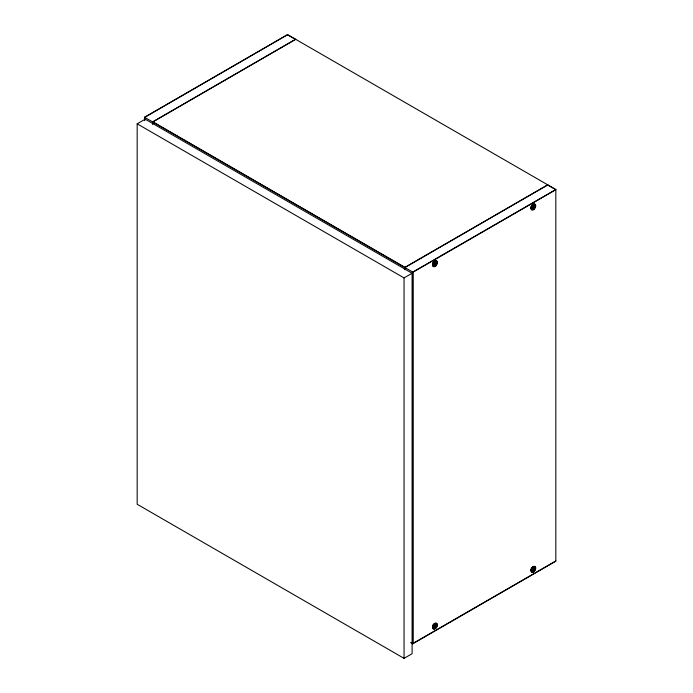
<?xml version="1.0" encoding="UTF-8"?>
<svg xmlns="http://www.w3.org/2000/svg" width="693" height="693" viewBox="0 0 693 693"><rect width="100%" height="100%" fill="white"/><g stroke="black" fill="none" stroke-linecap="round" stroke-linejoin="round"><path stroke-width="1.04" d="M144.724 120.591L144.724 117.342L287.604 34.65L555.829 189.51L555.829 561.174L412.777 643.771L410.984 642.732M412.777 643.771L412.777 272.098L555.829 189.51M434.728 627.191C433.03 625.64 435.654 624.722 436.919 625.606A2.59 1.499 -60 0 0 436.919 624.757L434.182 624.35L434.762 624.358A2.59 1.499 -60 0 1 435.49 623.934L435.654 625.294L436.919 624.757M433.463 264.605L434.762 266.129A2.59 1.499 -60 0 0 435.49 265.705C432.839 264.345 434.719 261.798 436.919 263.227A2.59 1.499 -60 0 0 436.919 262.378C433.342 260.793 434.788 264.042 436.919 262.378M533.134 570.469L532.527 569.308M531.306 207.709L532.181 209.303L532.978 207.995L533.038 209.26A2.59 1.499 -60 0 0 533.844 208.922C531.219 207.519 533.09 205.085 535.273 206.445A2.59 1.499 -60 0 0 535.273 205.596L533.957 205.353M404.903 267.559L547.782 184.866L404.729 267.455L404.729 269.612M433.463 626.983L434.728 628.456A2.59 1.499 -60 0 0 435.49 628.075L435.654 626.524L436.919 625.606M535.273 205.596L534.008 206.142L533.809 204.773A2.59 1.499 -60 0 0 533.108 205.197L532.917 206.809L531.678 207.675A2.59 1.499 -60 0 0 531.678 208.524L532.943 207.978L531.6 207.198M533.844 571.301L532.917 570.339L532.181 571.682L531.609 569.577L533.073 571.682A2.59 1.499 -60 0 0 533.844 571.301L534 569.75L535.273 568.823A2.59 1.499 -60 0 0 535.273 567.974C532.25 566.649 532.917 569.499 535.273 567.974M435.49 265.705L435.654 264.146L436.919 263.227M434.762 624.358L434.624 625.857L433.333 626.827A2.59 1.499 -60 0 0 433.333 627.676L434.494 627.104L435.49 628.075M533.844 208.922L534.008 207.363L535.273 206.445M533.108 571.716L533.108 570.711C527.711 568.425 535.455 570.114 531.661 570.867A2.59 1.499 -60 0 1 531.678 570.044L532.943 569.135L533.108 567.576A2.59 1.499 -60 0 1 533.844 567.151L534.008 568.52L534.771 567.186L532.345 567.584M532.562 569.196L533.238 568.451L535.273 568.823M433.827 266.086L434.598 264.761L433.255 263.981M434.606 624.021L434.32 624.523L435.663 625.303L436.425 623.969L435.395 624.003M433.255 626.359L434.598 627.139L433.827 628.464L432.96 627.009M144.551 120.487L144.551 117.238L287.604 34.65M137.171 123.822L145.218 119.179L412.101 273.259L412.101 653.707L404.054 658.35L137.171 504.261L137.171 123.822L404.054 277.91L412.101 273.259M152.772 121.994L295.651 39.293L152.599 121.89L152.599 124.047M144.551 117.238L412.95 272.202L555.829 189.717L547.782 185.066M533.367 205.249L532.562 205.258M434.762 266.129L434.598 264.761L433.333 265.298A2.59 1.499 -60 0 1 433.333 264.457L434.598 263.539L434.762 261.98A2.59 1.499 -60 0 1 435.49 261.556L435.654 262.924L436.425 261.599L434.208 262.041L434.762 261.98M555.829 560.966L412.95 643.459L411.166 642.428M532.588 204.799L533.809 204.773M532.293 205.215L533.108 205.197M434.788 261.564L435.49 261.556M533.082 567.16L533.809 567.151M434.728 623.943L435.455 623.934M532.57 567.584L533.108 567.576M533.238 567.602L533.307 567.61A1.646 0.953 -60 0 1 533.238 568.451M287.604 34.858L295.651 39.501M534.034 205.449L535.152 206.09M532.501 205.007L534.398 206.098M533.064 206.176L534.398 206.947M531.314 205.812L534.771 207.805M532.501 207.146L533.844 207.917M531.765 207.562L533.108 208.342M533.48 209.693L531.903 207.926L533.038 209.26M435.689 262.231L436.807 262.872M434.156 261.789L436.053 262.881M434.71 262.959L436.053 263.73M432.96 262.595L436.425 264.587M434.156 263.92L435.49 264.7M433.42 264.345L434.762 265.124M433.541 264.735L435.126 266.476M533.48 566.805L532.501 567.065M532.501 567.376L534.398 568.477M533.064 568.546L534.398 569.325M531.314 568.182L534.771 570.183M532.501 569.516L533.844 570.296M530.959 569.915L531.8 570.4M435.126 623.587L434.156 623.847M434.156 624.159L436.053 625.259M434.71 625.329L436.053 626.108M432.96 624.965L436.425 626.966M434.156 626.299L435.49 627.07M433.42 626.723L434.762 627.494L434.762 628.499M432.614 626.697L433.454 627.182M411.166 642.628L412.95 643.667L412.95 272.202M531.678 207.675L531.236 206.869M531.678 208.524L531.185 207.631M433.333 264.457L432.96 263.79M433.333 265.298L432.813 264.371M531.678 570.044L531.254 569.291M531.661 570.867L531.185 570.001A3.222 1.862 -60 0 1 535.091 566.64A3.222 1.862 -60 0 1 534.069 571.638A3.222 1.862 -60 0 1 531.271 570.027M433.333 626.827L432.934 626.117M432.882 264.501L433.827 266.086M404.903 269.724L404.903 267.351L152.772 121.786L152.772 124.151M404.054 277.91L404.054 658.35M531.193 207.034A2.209 1.273 -60 0 1 533.601 204.617A2.209 1.273 -60 0 1 533.601 207.579A2.209 1.273 -60 0 1 531.193 207.943M533.238 205.223A1.646 0.953 -60 0 1 533.238 206.072M532.501 207.346A1.646 0.953 -60 0 1 531.86 207.753M532.57 205.474A0.918 0.528 -60 0 1 532.57 206.592M532.363 206.852A0.918 0.528 -60 0 1 531.86 207.12M434.892 262.006A1.646 0.953 -60 0 1 434.892 262.855M434.156 264.128A1.646 0.953 -60 0 1 433.506 264.527M434.182 262.249A0.918 0.528 -60 0 1 434.182 263.427M433.974 263.678A0.918 0.528 -60 0 1 433.471 263.903M531.193 569.403A2.209 1.273 -60 0 1 533.601 566.995A2.209 1.273 -60 0 1 533.601 569.958A2.209 1.273 -60 0 1 531.193 570.322M532.57 567.853A0.918 0.528 -60 0 1 532.57 568.97M532.276 569.308A0.918 0.528 -60 0 1 531.54 569.299M532.501 569.724A1.646 0.953 -60 0 1 531.765 570.148M432.804 626.472A2.209 1.273 -60 0 1 434.987 623.752A2.209 1.273 -60 0 1 435.533 626.281A2.209 1.273 -60 0 1 433.021 627.486M434.182 624.618A0.918 0.528 -60 0 1 434.182 625.805M433.879 626.125A0.918 0.528 -60 0 1 433.471 626.281M434.892 624.384A1.646 0.953 -60 0 1 434.892 625.225M434.156 626.507A1.646 0.953 -60 0 1 433.506 626.905M532.96 204.859L532.666 205.371L534.008 206.142L534.771 204.816L532.952 204.859M531.236 207.718L531.21 207.675A3.222 1.862 -60 0 1 535.091 204.27A3.222 1.862 -60 0 1 534.069 209.26A3.222 1.862 -60 0 1 531.271 207.649M533.818 208.758A2.374 1.369 -60 0 0 534.727 205.05A2.374 1.369 -60 0 0 531.886 207.38A2.374 1.369 -60 0 0 533.818 208.758M435.473 265.54A2.374 1.369 -60 0 0 436.373 261.833A2.374 1.369 -60 0 0 433.532 264.154A2.374 1.369 -60 0 0 435.473 265.54M533.818 571.127A2.374 1.369 -60 0 0 534.727 567.42A2.374 1.369 -60 0 0 531.886 569.75A2.374 1.369 -60 0 0 533.818 571.127M435.473 627.91A2.374 1.369 -60 0 0 436.373 624.202A2.374 1.369 -60 0 0 433.532 626.533A2.374 1.369 -60 0 0 435.473 627.91M533.705 209.052A3.222 1.862 -60 0 0 534.727 204.063A3.222 1.862 -60 0 0 530.916 207.441A3.222 1.862 -60 0 0 533.705 209.052M435.36 265.835A3.222 1.862 -60 0 0 436.382 260.845A3.222 1.862 -60 0 0 432.571 264.224A3.222 1.862 -60 0 0 435.36 265.835M434.511 265.107A2.209 1.273 -60 0 0 435.628 261.608A2.209 1.273 -60 0 0 432.934 263.47A2.209 1.273 -60 0 0 434.511 265.107M435.715 266.043A3.222 1.862 -60 0 0 436.737 261.053A3.222 1.862 -60 0 0 432.926 264.431A3.222 1.862 -60 0 0 435.715 266.043M533.705 571.43A3.222 1.862 -60 0 0 534.727 566.432A3.222 1.862 -60 0 0 530.916 569.819A3.222 1.862 -60 0 0 533.705 571.43M435.36 628.213A3.222 1.862 -60 0 0 436.382 623.215A3.222 1.862 -60 0 0 432.571 626.602A3.222 1.862 -60 0 0 435.36 628.213M435.715 628.421A3.222 1.862 -60 0 0 436.737 623.423A3.222 1.862 -60 0 0 432.926 626.81A3.222 1.862 -60 0 0 435.715 628.421"/></g></svg>
